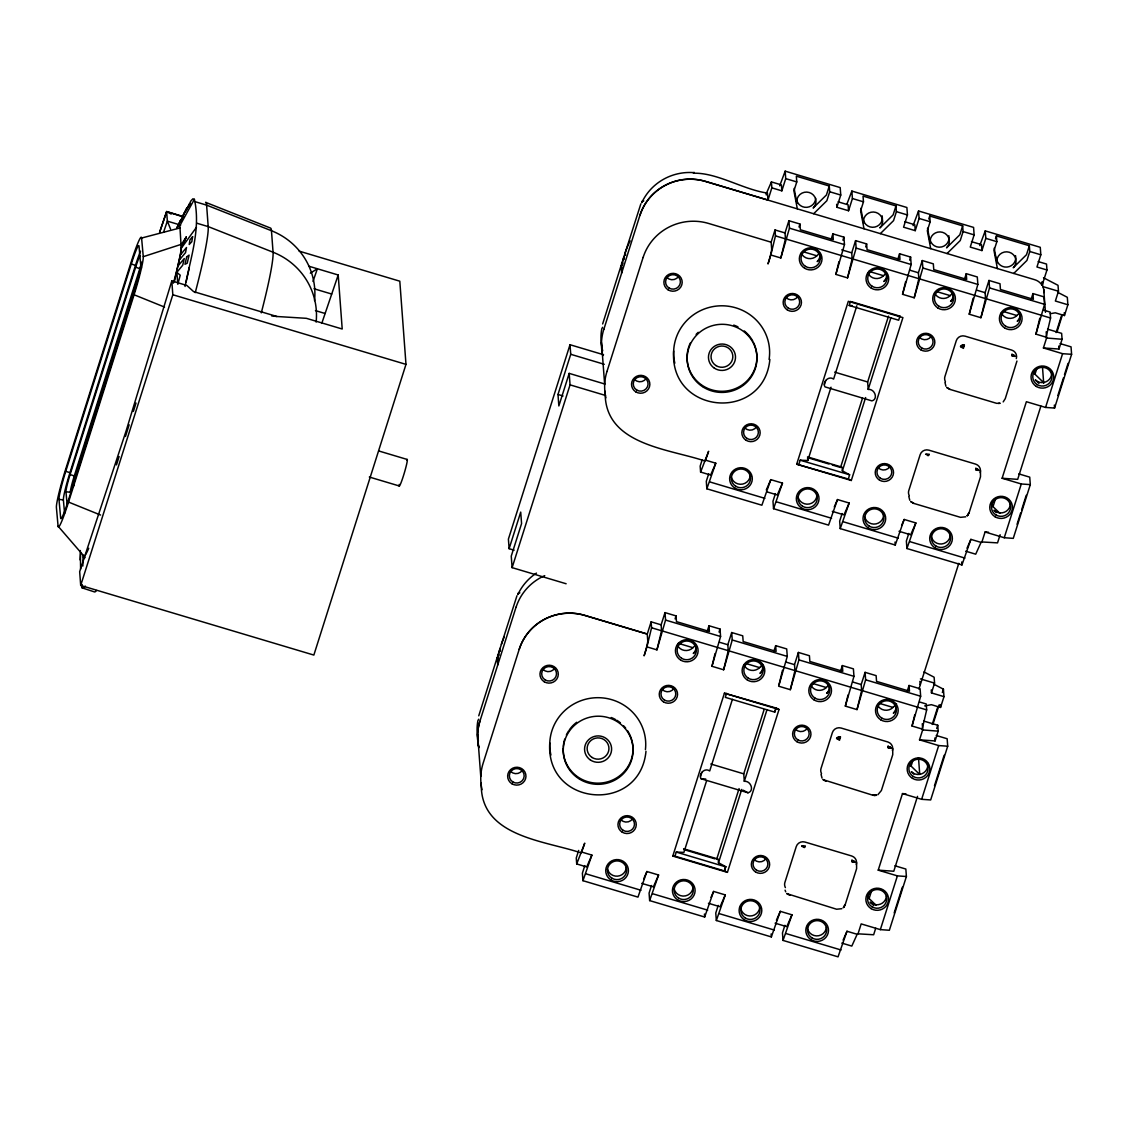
<?xml version="1.0" encoding="UTF-8"?>
<svg xmlns="http://www.w3.org/2000/svg" width="1128" height="1128" viewBox="0 0 1128 1128"><rect width="100%" height="100%" fill="white"/><g stroke="black" fill="none" stroke-linecap="round" stroke-linejoin="round"><path stroke-width="1.5" d="M82.203 584.544L82.189 587.899L94.329 591.862A113.463 9.066 -73.4 0 0 96.585 590.494M80.596 569.09L80.342 550.52M185.062 286.47C190.59 257.861 200.939 228.646 194.397 199.303L192.846 198.838L190.858 200.981L185.88 211.176M82.823 566.03L83.19 555.244L58.078 526.184L56.4 507.558A33.248 2.651 -73.4 0 1 65.593 469.474L131.13 262.147A33.248 2.651 -73.4 0 1 141.592 238.036L180.001 227.955L179.451 224.627L177.463 226.77M80.102 559.925L80.638 552.875M174.516 281.14L181.368 250.543L180.001 227.955L179.183 226.714M186.148 281.831L189.349 267.463M1016.948 361.045L1005.274 398.635L1003.187 401.906M645.977 751.276C639.971 814.529 545.205 806.548 549.773 742.887M769.874 359.395C763.867 422.633 669.101 414.667 673.67 351.005M646.936 646.88L651.561 627.774L651.124 621.838L661.121 624.827L661.572 630.764L656.933 649.869L646.936 646.88L644.102 655.833A13.099 1.043 -73.4 0 0 647.754 640.746L647.246 634.006L584.727 615.338A52.367 51.084 -4.3 0 0 519.218 649.277L483.08 763.388A52.367 51.084 -4.3 0 0 482.037 789.727M656.933 649.869L665.562 620.076L664.998 612.603L676.039 615.902L676.476 621.641L709.399 631.483L708.976 625.744L720.016 629.029L720.581 636.502L711.965 666.295L723.626 669.778L732.255 639.985L731.691 632.526L742.732 635.811L743.169 641.55L776.092 651.392L775.669 645.653L786.71 648.938L787.274 656.411L778.644 686.205L790.319 689.687L798.934 659.894L798.384 652.435L809.425 655.721L809.862 661.473L842.785 671.301L842.348 665.562L853.402 668.848L853.966 676.321L845.337 706.114L857.012 709.597L865.627 679.803L865.077 672.344L876.118 675.63L876.555 681.382L909.478 691.21L909.041 685.471L920.095 688.771L920.659 696.23L912.03 726.023L922.196 729.055A13.085 12.761 -4.2 0 1 922.662 729.915L938.186 731.17L937.735 725.233L923.606 721.018M770.833 254.998L775.458 235.879L775.021 229.957L785.017 232.932L785.469 238.868L780.83 257.974L770.833 254.998L767.999 263.952A13.099 1.043 -73.4 0 0 771.651 248.865L771.143 242.125L775.021 229.957M780.83 257.974L789.459 228.18L788.895 220.721L799.935 224.021L800.372 229.759L833.296 239.587L832.873 233.848L843.913 237.148L844.477 244.607L835.862 274.4L847.523 277.883L856.152 248.089L855.588 240.631L866.628 243.93L867.065 249.669L899.989 259.496L899.566 253.758L910.606 257.057L911.17 264.516L902.555 294.309L914.216 297.792L922.845 267.999L922.281 260.54L933.321 263.839L933.758 269.578L966.682 279.406L966.259 273.667L977.299 276.966L977.863 284.425L969.234 314.218L980.909 317.715L989.524 287.908L988.974 280.449L1000.014 283.748L1000.451 289.487L1033.375 299.315L1032.938 293.576L1043.992 296.875L1044.556 304.334L1035.927 334.128L1046.107 337.173A13.085 12.761 -4.2 0 1 1046.558 338.019L1062.082 339.274L1061.631 333.352L1047.517 329.136M711.965 666.295L715.053 653.549M723.626 669.778L728.265 650.673L727.814 644.737L731.691 632.526M835.862 274.4L838.95 261.668M847.523 277.883L852.162 258.777L851.71 252.841L855.588 240.631M779.039 684.611L782.508 670.272M790.319 689.687L794.958 670.582L794.507 664.646L798.384 652.435M902.555 294.309L905.643 281.577M914.216 297.792L918.855 278.686L918.404 272.764L922.281 260.54M845.337 706.114L848.044 694.961M857.012 709.597L861.651 690.491L861.2 684.555L865.077 672.344M969.234 314.218L973.097 298.3M980.909 317.715L985.548 298.596L985.096 292.674L988.974 280.449M912.03 726.023L914.737 714.87M919.56 701.983L926.229 703.971L926.666 709.893L922.196 729.055M1035.927 334.128L1039.79 318.209M1043.456 310.087L1050.126 312.075L1050.563 318.011L1046.107 337.173M764.093 709.653L743.747 773.85L744.311 781.295C751.107 780.618 754.491 791.207 748.019 792.772L701.137 778.771C698.02 774.725 704.45 767.068 709.709 770.96L732.41 699.332M888.511 316.122L867.644 381.969L868.207 389.4C875.004 388.723 878.388 399.312 871.916 400.877L825.033 386.89C821.917 382.843 828.347 375.187 833.606 379.079L856.843 305.773M309.03 266.278L338.203 274.992L342.207 329.009L306.379 318.322L276.924 316.503L193.607 291.616L186.797 285.426L171.794 280.957L126.082 431.023L79.665 571.656L80.694 585.446L313.852 655.072L405.981 364.372L399.805 281.196L299.16 251.135M478.751 715.829L497.166 657.582A13.099 2.679 17.6 0 1 497.533 656.975M602.648 323.947L621.063 265.7A13.099 2.679 17.6 0 1 622.628 264.77M700.544 776.431L701.842 772.342M824.441 384.549L825.738 380.446M65.762 471.307L131.285 263.98A24.52 1.96 -73.4 0 1 139.012 246.2L140.69 264.84A24.52 1.96 -73.4 0 1 133.908 292.928L68.385 500.24A24.52 1.96 -73.4 0 1 60.658 518.02L58.98 499.394A24.52 1.96 -73.4 0 1 65.762 471.307L69.95 472.717A23.759 1.903 -73.4 0 0 63.38 499.916L64.606 513.466M69.95 472.717L135.473 265.39A23.759 1.903 -73.4 0 1 140.577 251.149M67.186 505.302L65.96 491.752A15.031 1.198 -73.4 0 1 70.105 474.55L135.642 267.223A15.031 1.198 -73.4 0 1 140.365 256.338M65.96 491.752L70.345 492.287A14.255 1.142 -73.4 0 1 74.293 475.945L139.83 268.633A14.255 1.142 -73.4 0 1 140.929 265.291M58.078 526.184A33.248 2.651 -73.4 0 0 68.54 502.073L134.077 294.76A33.248 2.651 -73.4 0 0 143.27 256.676L141.592 238.036M116.48 464.905L119.117 456.544M125.462 436.48L129.156 424.777M133.386 411.396L136.023 403.034M651.124 621.838L647.246 634.105L584.727 615.437A52.367 51.084 -4.3 0 0 519.218 649.375M80.694 585.446L172.824 294.746L171.794 280.957M603.55 354.728L570.007 344.717L508.404 539.114L509.123 548.687L514.142 550.182M509.123 548.687L520.713 512.098L521.573 523.575L511.252 556.146L512.112 567.638L566.129 583.754M604.636 383.971L569.189 373.382L558.854 405.953L557.993 394.476L570.726 354.291L570.007 344.717M512.112 567.638L570.049 384.859L569.189 373.382M622.134 271.481L621.584 264.065L640.859 203.844M498.238 663.377L497.674 655.96L516.962 595.739M603.818 329.404L639.943 215.293A52.367 51.084 -4.3 0 1 705.451 181.354L767.985 200.065L771.848 187.854L771.411 181.918L781.408 184.907L781.859 190.843L771.848 187.854M479.922 721.285A52.367 51.084 -4.3 0 0 478.878 747.723A52.367 51.084 -4.3 0 1 479.908 721.201L516.046 607.174M606.977 371.493L643.115 257.381M779.702 185.824L785.173 171.16L840.191 187.586L840.755 195.045L836.877 207.27L848.552 210.753L852.415 198.542L851.866 191.069L906.884 207.496L907.448 214.954L903.57 227.179L915.245 230.662L919.108 218.451L918.544 210.978L973.577 227.405L974.127 234.878L970.263 247.088L981.938 250.571L985.801 238.361L985.237 230.887L1040.27 247.314L1040.82 254.787L1036.956 266.998L1046.953 269.987L1042.103 285.313A13.099 12.775 -4.3 0 0 1034.743 279.716L705.465 181.453A52.367 51.084 -4.3 0 0 639.957 215.392M781.859 190.843L785.722 178.633L785.173 171.16M705.79 460.224L715.786 463.213L710.612 475.043L700.601 472.054L708.624 451.27A13.099 1.043 -73.4 0 1 704.535 460.605M581.879 852.105L591.89 855.095L586.715 866.938L576.704 863.949L584.727 843.152A13.099 1.043 -73.4 0 1 580.638 852.5M813.669 213.714L826.866 200.713L829.7 191.76L829.277 186.007L796.34 176.179L796.777 181.918L793.929 190.886L797.327 208.835M708.708 473.689L706.297 481.332L706.847 488.791L761.879 505.217L770.805 479.64L782.48 483.122L773.54 508.7L828.558 525.126L837.498 499.549L849.172 503.032L840.233 528.609L895.251 545.035L904.191 519.458L915.865 522.941L906.926 548.518L961.944 564.945L970.884 539.367L981.05 542.399A13.085 12.761 -4.3 0 0 981.924 541.948L997.547 542.878L1000.127 534.728M785.017 232.932L788.895 220.721M584.812 865.585L582.386 873.213L582.95 880.686L637.969 897.112L646.908 871.521L658.583 875.004L649.643 900.595L704.662 917.022L713.601 891.43L725.276 894.913L716.336 920.504L771.355 936.931L780.294 911.339L791.969 914.822L783.029 940.414L838.048 956.84L846.987 931.249L857.153 934.294A13.085 12.761 -4.3 0 0 858.027 933.829L873.65 934.76L875.709 928.245M661.121 624.827L664.998 612.603M706.847 488.791L715.786 463.213M582.95 880.686L591.89 855.095M798.991 227.01L799.935 224.021M675.094 618.891L676.039 615.902M829.277 186.007L826.429 194.975L813.161 208.046A9.602 9.362 -4.3 0 0 809.199 192.493A9.602 9.362 -4.3 0 0 796.918 203.195L794.126 188.418M830.969 239.827L832.873 233.848M707.073 631.708L708.976 625.744M846.888 204.168L851.866 191.069M842.94 240.208L843.913 237.148M719.044 632.089L720.016 629.029M880.362 233.623L893.559 220.623L896.393 211.669L895.97 205.93L863.033 196.089L863.47 201.827L860.622 210.795L864.02 228.744M775.401 493.613L772.976 501.241L773.54 508.7M651.505 885.494L649.079 893.122L649.643 900.595M796.692 464.186L848.326 301.303L902.922 317.602L851.302 480.486L796.692 464.186L848.341 479.033L849.61 474.789L842.39 470.841L842.122 467.204L807.521 456.882M865.684 246.919L866.628 243.93M726.601 693.283L725.304 697.358L774.767 712.12L776.05 707.862L779.025 709.498L727.405 872.367L672.796 856.067L724.416 693.184L774.414 707.552M798.878 464.271L800.161 460.196L807.789 460.52L831.026 387.214M899.947 315.981L898.678 320.225L849.215 305.462L850.498 301.387M672.796 856.067L674.981 856.166L676.264 852.091L683.892 852.401L706.593 780.773M895.97 205.93L893.122 214.884L879.854 227.955A9.602 9.362 -4.3 0 0 875.892 212.416A9.602 9.362 -4.3 0 0 863.611 223.104L860.819 208.327M897.662 259.736L899.566 253.758M773.766 651.617L775.669 645.653M913.074 225.642L918.544 210.978M862.455 398.339L840.543 467.471L832.309 465.018M716.647 859.367L739.08 788.585M842.39 470.841L865.627 397.549M868.207 389.4L890.909 317.772M674.981 856.166L724.444 870.929L725.713 866.671L718.494 862.737L741.716 789.431M744.311 781.295L767.012 709.653M909.633 260.117L910.606 257.057M928.781 218.987L929.726 215.998L962.649 225.84L963.086 231.578L960.252 240.532L947.041 253.532M724.444 870.929L725.713 866.671M929.726 215.998L930.163 221.737L927.315 230.704L930.713 248.653M774.767 712.12L776.05 707.862M842.094 513.522L839.669 521.15L840.233 528.609M718.198 905.403L715.772 913.045L716.336 920.504M962.649 225.84L959.815 234.793L946.547 247.864A9.602 9.362 -4.3 0 0 942.571 232.326A9.602 9.362 -4.3 0 0 930.29 243.013L927.512 228.237M964.355 279.645L966.259 273.667M840.459 671.527L842.348 665.562M979.767 245.552L985.237 230.887M995.474 238.896L996.419 235.907L1029.342 245.749L1029.779 251.488L1026.945 260.441L1013.734 273.441M996.419 235.907L996.856 241.66L994.008 250.613L997.406 268.563M908.787 533.431L906.362 541.059L906.926 548.518M784.891 925.312L782.465 932.955L783.029 940.414M1029.342 245.749L1026.508 254.702L1013.24 267.773A9.602 9.362 -4.3 0 0 1009.264 252.235A9.602 9.362 -4.3 0 0 996.983 262.923L994.205 248.146M1031.048 299.554L1032.938 293.576M907.152 691.436L909.041 685.471M969.135 512.648L967.373 515.581L969.135 512.648L980.5 476.82L980.486 470.855M844.505 906.193L843.363 907.617L845.239 904.529L856.603 868.701L856.589 862.737M918.939 689.081L958.8 563.323M1043.513 277.784L1058.022 285.313L1058.473 291.25L1055.371 301.021L1067.878 304.757L1064.451 315.544L1055.286 312.808L1050.267 313.725M924.692 705.916L931.39 704.69L940.555 707.439L943.981 696.639L931.474 692.916L934.562 683.131L934.125 677.209L923.973 671.935M981.924 541.948L985.082 532.007L988.537 532.261M992.95 506.867L995.53 498.731M1018.795 473.887L1029.737 477.158L1030.301 484.617L1021.291 483.982L1002.115 478.258L1026.381 401.709L1045.557 407.434L1054.567 408.068L1071.6 354.319L1071.036 346.846L1060.094 343.589M1043.428 382.406L1034.982 374.242L1036.999 367.855M1071.6 354.319L1062.59 353.684L1043.414 347.96L1046.558 338.019M858.027 933.829L861.172 923.902L880.348 929.627L889.357 930.262L906.404 876.512L905.84 869.039L894.899 865.782M869.039 898.762L871.62 890.612M906.404 876.512L897.394 875.878L878.218 870.153L902.485 793.59L905.939 793.844M919.531 774.287L911.086 766.124L912.594 761.344M936.198 735.47L947.139 738.741L947.703 746.2L938.693 745.566L919.517 739.841L922.662 729.915M1056.132 332.563L1061.462 315.769M932.236 724.458L937.551 707.651M942.345 692.536L943.417 689.18L934.083 684.343M1056.88 332.323L1062.491 314.627M932.983 724.218L939.102 704.915M936.705 728.491L937.735 725.233M1040.89 406.122L1017.682 479.358L1002.115 478.258M1043.414 347.96L1058.98 349.046L1062.082 339.274M917.515 796.354L893.785 871.239L878.218 870.153M919.517 739.841L935.084 740.941L938.186 731.17M985.082 532.007L1004.244 537.732L1021.291 483.982M1045.557 407.434L1062.59 353.684M880.348 929.627L897.394 875.878M902.485 793.59L921.646 799.315L938.693 745.566M1017.061 524.252L1020.629 512.986M1021.644 509.771L1026.24 495.291M1057.852 395.547L1063.464 377.852M1064.479 374.637L1068.047 363.385M894.18 912.919L902.344 887.186M934.463 785.835L944.15 755.266M1030.301 484.617L1013.268 538.366L1004.244 537.732M947.703 746.2L930.67 799.949L921.646 799.315M702.095 460.041L700.164 466.132L700.601 472.054M578.678 850.413L576.267 858.013L576.704 863.949M140.323 269.902L74.49 478.131L73.715 485.971M321.762 323.383L338.203 274.992M159.57 232.509L166.648 211.571L183.427 216.576M159.908 231.353L166.648 211.571L183.356 216.943M163.546 232.283L167.353 221.144L166.648 211.571L171.188 214.08M313.006 281.464L317.363 268.76L310.341 273.159M143.27 256.676L181.481 244.268L186.261 236.979L181.495 247.948L196.469 227.278M766.222 193.762L771.411 181.918M766.279 489.989L770.805 479.64M782.48 483.122L777.305 494.952L767.294 491.977M643.679 878.923L646.908 871.521M658.583 875.004L653.408 886.848L641.733 883.365M834.269 506.937L837.498 499.549M849.172 503.032L843.998 514.861L832.323 511.379M711.007 897.352L713.601 891.43M725.276 894.913L720.101 906.757L708.426 903.274M901.596 525.38L904.191 519.458M915.865 522.941L910.691 534.771L899.016 531.288M776.416 920.222L780.294 911.339M791.969 914.822L786.78 926.666L775.119 923.183M967.006 548.236L970.884 539.367M843.095 940.132L846.987 931.249M182.524 216.421L186.91 207.919L180.085 221.906L181.975 218.409M182.637 216.914L184.625 212.431M176.828 228.406L180.395 220.609L176.673 228.265M186.261 236.979L181.425 246.962A55.427 4.427 -73.4 0 1 173.416 283.142M179.831 225.628L194.397 199.303M693.382 173.233C717.027 172.443 743.296 189.673 767.294 193.043M845.239 904.529L843.476 907.476M180.832 254.406L186.515 247.497L185.542 252.616L179.874 259.384M176.842 272.341L180.226 275.218L177.829 284.298L176.842 272.341L182.722 265.207L184.259 258.566L178.562 265.334M949.959 389.4L946.928 387.581L949.959 389.4L996.644 403.33L1000.155 403.274L998.336 403.443M913.821 503.412L910.789 501.593L913.821 503.412L960.506 517.343L965.794 516.793M826.063 781.281L823.384 779.758L872.748 795.212L876.16 795.325L872.748 795.212M789.924 895.294L787.245 893.771L836.609 909.238L841.897 908.689M85.375 586.123L83.26 588.21L82.189 587.899L81.822 585.615M801.204 253.18A9.602 9.362 -4.3 0 0 816.827 255.802L819.224 253.447M820.803 258.058L817.194 261.611A9.602 9.362 -4.3 0 0 819.985 255.125M867.897 273.089A9.602 9.362 -4.3 0 0 883.52 275.711L885.917 273.357M887.496 277.967L883.887 281.521A9.602 9.362 -4.3 0 0 886.678 275.035M934.59 292.998A9.602 9.362 -4.3 0 0 950.213 295.621L952.61 293.266M952.991 299.061L950.566 301.43A9.602 9.362 -4.3 0 0 953.371 294.944M1001.269 312.907A9.602 9.362 -4.3 0 0 1016.906 315.53L1019.303 313.175M1019.684 318.97L1017.259 321.353A9.602 9.362 -4.3 0 0 1019.768 312.47M677.308 645.075A9.602 9.362 -4.3 0 0 692.93 647.698L695.327 645.329M695.708 651.124L693.297 653.507A9.602 9.362 -4.3 0 0 696.089 647.007M744.001 664.984A9.602 9.362 -4.3 0 0 759.623 667.607L762.02 665.238M763.6 669.849L759.976 673.416A9.602 9.362 -4.3 0 0 762.486 664.533M810.679 684.893A9.602 9.362 -4.3 0 0 826.316 687.516L828.713 685.147M829.08 690.942L826.669 693.325A9.602 9.362 -4.3 0 0 829.461 686.825M878.585 706.72A9.602 9.362 -4.3 0 0 893.009 707.425L896.605 703.872M895.773 710.851L893.362 713.234A9.602 9.362 -4.3 0 0 895.872 704.351M85.065 557.514L83.895 558.614L83.373 557.57M877.824 794.775L881.377 790.516L892.741 754.688L892.727 748.724M602.592 327.303L601.76 328.882A52.367 51.084 -4.3 0 0 602.69 350.794M478.695 719.185L477.863 720.764A52.367 51.084 -4.3 0 0 478.413 741.152M981.05 542.399L975.706 554.186L965.709 551.197M857.153 934.294L851.809 946.082L841.812 943.093M643.75 200.925L641.931 201.404L641.776 202.645A52.367 51.084 -4.3 0 1 694.199 172.669L694.072 172.358M519.853 592.82L518.034 593.286L517.879 594.541A52.367 51.084 -4.3 0 1 536.463 573.094M873.608 795.423L874.637 795.325M849.215 305.462L852.26 305.589M705.761 779.053L701.137 778.771M271.749 315.953L276.924 316.503M58.98 499.394L63.38 499.916M785.722 178.633L796.777 181.918M829.7 191.76L840.755 195.045M852.415 198.542L863.47 201.827M896.393 211.669L907.448 214.954M919.108 218.451L930.163 221.737M963.086 231.578L974.127 234.878M985.801 238.361L996.856 241.66M1029.779 251.488L1040.82 254.787M838.104 201.827L848.101 204.817L848.552 210.753M904.797 221.751L914.794 224.726L915.245 230.662M971.476 241.66L981.487 244.635L981.938 250.571M1038.169 261.569L1046.516 264.051L1046.953 269.987M1042.413 281.803L1042.78 286.568L1058.473 291.25M789.459 228.18L844.477 244.607M856.152 248.089L911.17 264.516M922.845 267.999L977.863 284.425M989.524 287.908L1044.556 304.334M841.714 249.866L851.71 252.841M910.07 270.269L918.404 272.764M976.763 290.178L985.096 292.674M775.458 235.879L785.469 238.868M786.78 239.249L852.162 258.777M853.459 259.158L918.855 278.686M920.152 279.067L985.548 298.596M986.845 298.976L1041.863 315.403M1042.23 315.516L1050.563 318.011M771.143 242.21L708.624 223.457A52.367 51.084 -4.3 0 0 643.115 257.48M803.756 251.911L816.827 255.802M868.814 271.326L883.52 275.711M937.142 291.729L950.213 295.621M1003.835 311.638L1016.906 315.53M852.148 301.881L899.961 316.164M834.692 372.127L867.644 381.969M195.102 201.686L206.607 205.127L271.467 230.732A69.823 68.117 -4.2 0 1 314.529 300.612M196.695 223.175L208.201 226.601L273.061 252.221A69.823 68.117 -4.2 0 1 316.122 322.1M180.691 225.121L167.353 221.144L170.554 229.069M570.726 354.291L604.27 364.302M314.035 288.768L331.674 294.027M570.049 384.859L605.496 395.449M315.459 310.609L325.075 313.485M807.592 457.644L829.01 464.031M800.161 460.196L849.61 474.789M557.993 394.476L563.055 395.984M172.824 294.746L405.981 364.372M704.718 460.943C667.973 448.549 603.579 444.742 605.172 391.303M709.85 481.938L764.869 498.364M776.543 501.847L831.562 518.274M843.236 521.756L898.255 538.183M909.929 541.666L964.948 558.092M378.782 450.974L407.123 459.434M369.321 477.031L399.326 485.985M920.448 678.915L934.562 683.131M665.562 620.076L720.581 636.502M732.255 639.985L787.274 656.411M798.934 659.894L853.966 676.321M865.627 679.803L920.659 696.23M719.481 642.241L727.814 644.737M786.174 662.15L794.507 664.646M852.867 682.059L861.2 684.555M651.561 627.774L661.572 630.764M662.869 631.13L728.265 650.673M729.562 651.039L794.958 670.582M796.255 670.948L851.273 687.375M851.64 687.502L861.651 690.491M862.948 690.858L917.966 707.284M918.333 707.411L926.666 709.893M678.224 643.298L692.93 647.698M746.553 663.701L759.623 667.607M813.246 683.61L826.316 687.516M879.939 703.519L893.009 707.425M724.416 693.184L779.025 709.498M710.795 764.009L743.747 773.85M683.624 848.764L718.212 859.099L718.494 862.737M683.695 849.525L714.997 858.873M676.264 852.091L725.727 866.854M580.821 852.824C544.077 840.43 479.682 836.624 481.275 783.185M585.954 873.833L640.972 890.26M652.647 893.743L707.665 910.169M719.34 913.652L774.358 930.078M786.033 933.561L841.051 949.987M131.285 263.98L135.473 265.39M135.642 267.223L139.83 268.633M70.105 474.55L74.293 475.945M748.019 792.772L743.14 790.206M134.077 294.76L164.547 307.084M68.54 502.073L100.618 515.059M1057.979 292.448L1067.314 297.298L1067.878 304.757M851.302 480.486L848.341 479.033M724.43 870.745L727.405 872.367M1038.987 383.435L1035.335 379.91A9.602 9.362 -4.3 0 0 1051.493 371.225M999.901 513.31L993.824 507.445A9.602 9.362 -4.3 0 1 991.441 503.61M996.461 512.563L994.036 510.223A9.602 9.362 -4.3 0 0 1010.406 503.92M913.863 774.146L911.438 771.792A9.602 9.362 -4.3 0 0 927.597 763.12M875.991 905.192L869.928 899.326A9.602 9.362 -4.3 0 1 867.545 895.505M873.777 905.615L870.139 902.104A9.602 9.362 -4.3 0 0 886.495 895.815M945.927 386.227L944.954 382.462M909.788 500.254L908.815 496.489M822.03 778.123L821.043 774.358M785.074 890.147L785.708 891.811M750.74 476.481L750.134 473.196A9.602 9.362 -4.3 0 1 742.717 484.067A9.602 9.362 -4.3 0 1 731.367 477.214M140.831 261.414L141.437 268.182M1064.24 312.682L1064.451 315.544M1058.755 346.084L1058.98 349.046M1054.342 405.079L1054.567 408.068M1043.738 289.515L1045.459 312.315M1046.178 331.843L1046.657 338.188M1041.863 282.127L1042.103 285.313M1042.526 367.601L1043.71 383.393M961.719 561.97L961.944 564.945M943.417 689.18L943.981 696.639M940.343 704.563L940.555 707.439M931.249 689.941L931.474 692.916M934.858 737.966L935.084 740.941M922.281 723.725L922.76 730.084M918.488 757.734L919.672 773.526M895.026 542.06L895.251 545.035M836.652 204.295L836.877 207.27M807.606 458.095L807.789 460.52M767.985 200.065L767.477 193.381A13.099 1.043 -73.4 0 0 766.194 194.918M771.129 933.942L771.355 936.931M704.436 914.032L704.662 917.022M625.49 255.393L625.279 252.446A96.007 93.666 -4.3 0 1 630.157 240.828M624.221 259.412L623.995 256.479A96.007 93.666 -4.3 0 0 622.444 262.57M621.063 265.7L621.627 273.117M601.506 342.559L604.664 384.563M500.324 651.307L500.099 648.36A96.007 93.666 -4.3 0 0 497.645 659.09M497.166 657.582L497.716 664.998M477.609 734.441L480.768 776.445M88.731 548.293A55.427 4.427 -73.4 0 1 83.19 555.244M195.257 292.646A113.463 9.066 -73.4 0 0 208.201 226.601L206.607 205.127A113.463 9.066 -73.4 0 0 205.592 202.321L270.508 228.067A107.357 8.573 -73.4 0 1 271.467 230.732L273.061 252.221A107.357 8.573 -73.4 0 1 261.287 312.865M406.672 459.998A13.86 1.1 -73.4 0 1 403.993 474.028A13.86 1.1 -73.4 0 1 399.213 484.42M945.433 381.687A6.979 6.81 -4.3 0 1 944.94 376.498L956.29 340.67A6.979 6.81 -4.3 0 1 965.032 336.144L1011.717 350.089A6.979 6.81 -4.3 0 1 1016.314 358.591M674.826 363.174A48.01 46.826 -4.3 0 1 719.89 305.829A48.01 46.826 -4.3 0 1 769.085 359.479M980.176 472.604A6.979 6.81 -4.3 0 0 975.579 464.101L928.894 450.157A6.979 6.81 -4.3 0 0 920.152 454.683L908.801 490.525A6.979 6.81 -4.3 0 0 909.295 495.714M797.848 296.481A7.417 7.233 -4.3 0 1 786.131 297.595M753.532 342.545A34.912 34.051 -4.3 0 1 722.16 391.289A34.912 34.051 -4.3 0 1 690.265 343.095M696.131 334.424A34.912 34.051 -4.3 0 1 698.26 332.309M733.736 325.104A34.912 34.051 -4.3 0 1 737.952 326.866M744.283 330.941A34.912 34.051 -4.3 0 1 752.855 341.22M931.235 336.313A7.417 7.233 -4.3 0 1 919.517 337.413M889.936 466.611A7.417 7.233 -4.3 0 1 878.204 467.711M756.55 426.793A7.417 7.233 -4.3 0 1 744.832 427.893M678.577 276.36A7.417 7.233 -4.3 0 1 666.859 277.46M646.245 378.374A7.417 7.233 -4.3 0 1 634.514 379.473M605.933 397.831A52.367 51.084 -4.3 0 1 606.977 371.408M1042.78 286.568A13.099 12.775 -4.3 0 1 1043.95 292.603M602.761 355.743A52.367 51.084 -4.3 0 1 603.804 329.305M1034.982 374.242A9.602 9.362 -4.3 0 1 1033.474 372.395M1015.538 255.633A9.602 9.362 -4.3 0 1 1007.05 267.068A9.602 9.362 -4.3 0 1 996.574 257.424M816.813 493.105A9.602 9.362 -4.3 0 1 809.41 503.976A9.602 9.362 -4.3 0 1 798.06 497.124M883.506 513.014A9.602 9.362 -4.3 0 1 876.103 523.885A9.602 9.362 -4.3 0 1 864.753 517.033M950.199 532.924A9.602 9.362 -4.3 0 1 941.57 543.978A9.602 9.362 -4.3 0 1 931.164 534.573M621.584 264.065A13.099 2.679 17.6 0 1 623.149 263.134M815.685 198.345A9.602 9.362 -4.3 0 1 796.735 200.121M948.845 235.724A9.602 9.362 -4.3 0 1 941.598 246.962A9.602 9.362 -4.3 0 1 930.121 239.94M882.152 215.815A9.602 9.362 -4.3 0 1 874.919 227.052A9.602 9.362 -4.3 0 1 863.428 220.031M821.536 773.582A6.979 6.81 -4.3 0 1 821.043 768.394L832.394 732.551A6.979 6.81 -4.3 0 1 841.135 728.039L887.821 741.97A6.979 6.81 -4.3 0 1 892.417 750.472M550.929 755.055A48.01 46.826 -4.3 0 1 595.091 697.767A48.01 46.826 -4.3 0 1 645.428 749.626M856.279 864.499A6.979 6.81 -4.3 0 0 851.682 855.983L804.997 842.052A6.979 6.81 -4.3 0 0 796.255 846.578L784.905 882.406A6.979 6.81 -4.3 0 0 785.398 887.595M673.952 688.376A7.417 7.233 -4.3 0 1 662.235 689.476M627.436 730.563A34.912 34.051 -4.3 0 1 607.287 781.93A34.912 34.051 -4.3 0 1 563.196 747.92M563.295 746.454A34.912 34.051 -4.3 0 1 564.733 739.15M566.369 734.991A34.912 34.051 -4.3 0 1 568.54 731.057M569.372 729.83A34.912 34.051 -4.3 0 1 576.69 722.272M611.263 717.521A34.912 34.051 -4.3 0 1 615.394 719.467M616.692 720.214A34.912 34.051 -4.3 0 1 620.386 722.822M623.699 725.882A34.912 34.051 -4.3 0 1 625.659 728.124M807.338 728.195A7.417 7.233 -4.3 0 1 795.607 729.294M766.025 858.493A7.417 7.233 -4.3 0 1 754.308 859.606M632.653 818.674A7.417 7.233 -4.3 0 1 620.922 819.774M554.68 668.255A7.417 7.233 -4.3 0 1 542.949 669.355M522.334 770.269A7.417 7.233 -4.3 0 1 510.617 771.369M919.842 681.397A13.099 12.775 -4.3 0 1 920.053 684.499M516.06 607.273A52.367 51.084 -4.3 0 1 544.725 575.632M911.086 766.124A9.602 9.362 -4.3 0 1 909.577 764.29M626.364 867.474A9.602 9.362 -4.3 0 1 607.47 869.11M692.916 884.986A9.602 9.362 -4.3 0 1 685.514 895.872A9.602 9.362 -4.3 0 1 674.163 889.019M759.75 907.293A9.602 9.362 -4.3 0 1 749.753 915.992A9.602 9.362 -4.3 0 1 740.574 906.545M826.443 927.202A9.602 9.362 -4.3 0 1 816.446 935.902A9.602 9.362 -4.3 0 1 807.267 926.455M497.674 655.96A13.099 2.679 17.6 0 1 499.253 655.015M501.368 644.342A96.007 93.666 -4.3 0 1 504.244 636.996M839.613 736.683L839.57 738.473L840.515 736.824L839.5 740.292L836.525 738.276L837.963 739.305L837.117 737.599L838.273 738.953L837.85 737.077L838.654 738.685L838.71 736.767L839.091 738.516L839.613 736.683M963.509 344.787L963.467 346.592L964.412 344.942L963.397 348.397L960.421 346.395L961.86 347.41L961.014 345.704L962.17 347.057L961.747 345.182L962.551 346.789L962.607 344.872L962.988 346.634L963.509 344.787M805.307 846.254L804.222 847.607L804.828 846.733L803.418 847.297L804.405 846.564L801.825 846.367L805.307 846.254M851.992 860.199L851.781 861.834L852.401 860.932L852.641 862.06L852.81 861.016L853.431 862.229L853.163 861.059L854.122 862.314L853.431 861.059L854.629 862.314L851.992 860.199M888.131 746.186L887.919 747.822L888.54 746.919L888.779 748.047L888.949 747.004L889.569 748.216L889.301 747.046L890.26 748.301L889.569 747.046L890.767 748.301L888.131 746.186M929.204 454.373L928.118 455.726L928.725 454.838L927.315 455.416L928.302 454.683L925.595 454.246L929.204 454.373M975.889 468.303L975.678 469.953L976.298 469.051L976.538 470.179L976.707 469.135L977.327 470.348L977.059 469.177L978.018 470.432L977.327 469.177L978.526 470.432L977.497 469.135L978.85 470.348L975.889 468.303M1012.027 354.291L1011.816 355.926L1012.436 355.024L1012.676 356.166L1012.845 355.108L1013.466 356.321L1013.198 355.165L1014.157 356.406L1013.466 355.165L1014.664 356.406L1013.635 355.108L1014.988 356.321L1012.027 354.291M192.606 236.683L191.802 241.716L189.208 244.494L189.955 239.855L192.606 236.683M186.698 256.817L184.978 264.248L187.206 263.219L189.081 255.111L186.698 256.817M189.419 204.182L186.924 208.765L190.491 203.618L189.419 204.182M968.374 514.269L967.26 515.722L968.402 514.312M876.259 795.169L874.383 795.423L876.259 795.169M803.517 845.972L801.698 846.141L803.573 846.085M824.3 780.365L823.031 779.476L824.371 780.491M788.162 894.391L786.893 893.489L788.232 894.504M891.092 748.216L889.738 747.004L891.092 748.216M854.953 862.229L853.6 861.016L854.953 862.229M804.631 268.252A11.351 11.068 -4.3 0 0 822.002 259.243A11.351 11.068 -4.3 0 0 805.378 249.091A11.351 11.068 -4.3 0 0 804.631 268.252M747.018 438.468A7.417 7.233 -4.3 0 0 758.383 432.588A7.417 7.233 -4.3 0 0 747.511 425.947A7.417 7.233 -4.3 0 0 747.018 438.468M746.116 440.301A9.165 8.939 -4.3 0 0 760.159 433.025A9.165 8.939 -4.3 0 0 746.736 424.819A9.165 8.939 -4.3 0 0 746.116 440.301M788.317 308.17A7.417 7.233 -4.3 0 0 799.681 302.276A7.417 7.233 -4.3 0 0 788.81 295.635A7.417 7.233 -4.3 0 0 788.317 308.17M703.463 387.256A34.912 34.051 -4.3 0 0 756.944 359.55A34.912 34.051 -4.3 0 0 705.79 328.29A34.912 34.051 -4.3 0 0 703.463 387.256M921.703 347.988A7.417 7.233 -4.3 0 0 933.067 342.094A7.417 7.233 -4.3 0 0 922.196 335.453A7.417 7.233 -4.3 0 0 921.703 347.988M920.8 349.807A9.165 8.939 -4.3 0 0 934.844 342.545A9.165 8.939 -4.3 0 0 921.421 334.339A9.165 8.939 -4.3 0 0 920.8 349.807M880.404 478.286A7.417 7.233 -4.3 0 0 891.769 472.406A7.417 7.233 -4.3 0 0 880.897 465.765A7.417 7.233 -4.3 0 0 880.404 478.286M879.502 480.119A9.165 8.939 -4.3 0 0 893.545 472.844A9.165 8.939 -4.3 0 0 880.108 464.637A9.165 8.939 -4.3 0 0 879.502 480.119M787.414 309.988A9.165 8.939 -4.3 0 0 801.458 302.727A9.165 8.939 -4.3 0 0 788.035 294.521A9.165 8.939 -4.3 0 0 787.414 309.988M669.045 288.049A7.417 7.233 -4.3 0 0 680.41 282.155A7.417 7.233 -4.3 0 0 669.538 275.514A7.417 7.233 -4.3 0 0 669.045 288.049M668.143 289.868A9.165 8.939 -4.3 0 0 682.186 282.592A9.165 8.939 -4.3 0 0 668.763 274.4A9.165 8.939 -4.3 0 0 668.143 289.868M636.714 390.048A7.417 7.233 -4.3 0 0 648.078 384.169A7.417 7.233 -4.3 0 0 637.207 377.527A7.417 7.233 -4.3 0 0 636.714 390.048M635.811 391.881A9.165 8.939 -4.3 0 0 649.855 384.606A9.165 8.939 -4.3 0 0 636.418 376.399A9.165 8.939 -4.3 0 0 635.811 391.881M871.31 288.162A11.351 11.068 -4.3 0 0 888.695 279.152A11.351 11.068 -4.3 0 0 872.071 269A11.351 11.068 -4.3 0 0 871.31 288.162M938.002 308.071A11.351 11.068 -4.3 0 0 955.388 299.061A11.351 11.068 -4.3 0 0 938.764 288.909A11.351 11.068 -4.3 0 0 938.002 308.071M1004.695 327.98A11.351 11.068 -4.3 0 0 1022.081 318.97A11.351 11.068 -4.3 0 0 1005.457 308.818A11.351 11.068 -4.3 0 0 1004.695 327.98M1036.35 386.467A11.351 11.068 -4.3 0 0 1053.735 377.457A11.351 11.068 -4.3 0 0 1037.111 367.291A11.351 11.068 -4.3 0 0 1036.35 386.467M995.051 516.765A11.351 11.068 -4.3 0 0 1012.436 507.755A11.351 11.068 -4.3 0 0 995.812 497.603A11.351 11.068 -4.3 0 0 995.051 516.765M934.999 547.87A11.351 11.068 -4.3 0 0 952.385 538.86A11.351 11.068 -4.3 0 0 935.761 528.708A11.351 11.068 -4.3 0 0 934.999 547.87M868.306 527.96A11.351 11.068 -4.3 0 0 885.691 518.951A11.351 11.068 -4.3 0 0 869.068 508.798A11.351 11.068 -4.3 0 0 868.306 527.96M801.613 508.051A11.351 11.068 -4.3 0 0 818.999 499.041A11.351 11.068 -4.3 0 0 802.375 488.889A11.351 11.068 -4.3 0 0 801.613 508.051M734.934 488.142A11.351 11.068 -4.3 0 0 752.305 479.132A11.351 11.068 -4.3 0 0 735.682 468.98A11.351 11.068 -4.3 0 0 734.934 488.142M805.519 266.419A9.602 9.362 -4.3 0 0 820.239 258.805A9.602 9.362 -4.3 0 0 806.167 250.204A9.602 9.362 -4.3 0 0 805.519 266.419M995.953 514.932A9.602 9.362 -4.3 0 0 1010.66 507.318A9.602 9.362 -4.3 0 0 996.588 498.717A9.602 9.362 -4.3 0 0 995.953 514.932M1037.252 384.634A9.602 9.362 -4.3 0 0 1051.959 377.02A9.602 9.362 -4.3 0 0 1037.887 368.419A9.602 9.362 -4.3 0 0 1037.252 384.634M735.823 486.309A9.602 9.362 -4.3 0 0 750.543 478.695A9.602 9.362 -4.3 0 0 736.471 470.094A9.602 9.362 -4.3 0 0 735.823 486.309M802.516 506.218A9.602 9.362 -4.3 0 0 817.236 498.604A9.602 9.362 -4.3 0 0 803.164 490.003A9.602 9.362 -4.3 0 0 802.516 506.218M869.209 526.127A9.602 9.362 -4.3 0 0 883.915 518.513A9.602 9.362 -4.3 0 0 869.857 509.912A9.602 9.362 -4.3 0 0 869.209 526.127M935.902 546.037A9.602 9.362 -4.3 0 0 950.608 538.423A9.602 9.362 -4.3 0 0 936.55 529.822A9.602 9.362 -4.3 0 0 935.902 546.037M872.212 286.329A9.602 9.362 -4.3 0 0 886.932 278.715A9.602 9.362 -4.3 0 0 872.86 270.114A9.602 9.362 -4.3 0 0 872.212 286.329M938.905 306.238A9.602 9.362 -4.3 0 0 953.611 298.624A9.602 9.362 -4.3 0 0 939.553 290.023A9.602 9.362 -4.3 0 0 938.905 306.238M1005.598 326.147A9.602 9.362 -4.3 0 0 1020.304 318.533A9.602 9.362 -4.3 0 0 1006.246 309.932A9.602 9.362 -4.3 0 0 1005.598 326.147M716.026 365.613A10.913 10.645 -4.3 0 0 732.833 357.125A10.913 10.645 -4.3 0 0 716.957 347.198A10.913 10.645 -4.3 0 0 716.026 365.613M714.348 368.151A13.522 13.198 -4.3 0 0 735.47 358.168A13.522 13.198 -4.3 0 0 716.125 345.351A13.522 13.198 -4.3 0 0 714.348 368.151M680.72 660.134A11.351 11.068 -4.3 0 0 698.105 651.138A11.351 11.068 -4.3 0 0 681.481 640.972A11.351 11.068 -4.3 0 0 680.72 660.134M623.121 830.363A7.417 7.233 -4.3 0 0 634.486 824.469A7.417 7.233 -4.3 0 0 623.615 817.828A7.417 7.233 -4.3 0 0 623.121 830.363M622.219 832.182A9.165 8.939 -4.3 0 0 636.262 824.906A9.165 8.939 -4.3 0 0 622.825 816.714A9.165 8.939 -4.3 0 0 622.219 832.182M664.42 700.051A7.417 7.233 -4.3 0 0 675.785 694.171A7.417 7.233 -4.3 0 0 664.914 687.53A7.417 7.233 -4.3 0 0 664.42 700.051M579.566 779.152A34.912 34.051 -4.3 0 0 633.048 751.445A34.912 34.051 -4.3 0 0 581.893 720.186A34.912 34.051 -4.3 0 0 579.566 779.152M797.806 739.869A7.417 7.233 -4.3 0 0 809.171 733.99A7.417 7.233 -4.3 0 0 798.3 727.348A7.417 7.233 -4.3 0 0 797.806 739.869M796.904 741.702A9.165 8.939 -4.3 0 0 810.947 734.427A9.165 8.939 -4.3 0 0 797.51 726.22A9.165 8.939 -4.3 0 0 796.904 741.702M756.507 870.181A7.417 7.233 -4.3 0 0 767.872 864.288A7.417 7.233 -4.3 0 0 757.001 857.647A7.417 7.233 -4.3 0 0 756.507 870.181M755.605 872A9.165 8.939 -4.3 0 0 769.649 864.739A9.165 8.939 -4.3 0 0 756.211 856.533A9.165 8.939 -4.3 0 0 755.605 872M663.518 701.884A9.165 8.939 -4.3 0 0 677.561 694.608A9.165 8.939 -4.3 0 0 664.138 686.402A9.165 8.939 -4.3 0 0 663.518 701.884M545.148 679.93A7.417 7.233 -4.3 0 0 556.513 674.05A7.417 7.233 -4.3 0 0 545.642 667.395A7.417 7.233 -4.3 0 0 545.148 679.93M544.246 681.763A9.165 8.939 -4.3 0 0 558.289 674.488A9.165 8.939 -4.3 0 0 544.852 666.281A9.165 8.939 -4.3 0 0 544.246 681.763M512.817 781.944A7.417 7.233 -4.3 0 0 524.182 776.05A7.417 7.233 -4.3 0 0 513.31 769.409A7.417 7.233 -4.3 0 0 512.817 781.944M511.915 783.763A9.165 8.939 -4.3 0 0 525.958 776.501A9.165 8.939 -4.3 0 0 512.521 768.295A9.165 8.939 -4.3 0 0 511.915 783.763M747.413 680.043A11.351 11.068 -4.3 0 0 764.798 671.047A11.351 11.068 -4.3 0 0 748.174 660.881A11.351 11.068 -4.3 0 0 747.413 680.043M814.106 699.952A11.351 11.068 -4.3 0 0 831.491 690.956A11.351 11.068 -4.3 0 0 814.867 680.79A11.351 11.068 -4.3 0 0 814.106 699.952M880.799 719.861A11.351 11.068 -4.3 0 0 898.184 710.866A11.351 11.068 -4.3 0 0 881.56 700.699A11.351 11.068 -4.3 0 0 880.799 719.861M912.453 778.348A11.351 11.068 -4.3 0 0 929.839 769.338A11.351 11.068 -4.3 0 0 913.215 759.186A11.351 11.068 -4.3 0 0 912.453 778.348M871.154 908.646A11.351 11.068 -4.3 0 0 888.54 899.65A11.351 11.068 -4.3 0 0 871.902 889.484A11.351 11.068 -4.3 0 0 871.154 908.646M811.102 939.751A11.351 11.068 -4.3 0 0 828.488 930.755A11.351 11.068 -4.3 0 0 811.864 920.589A11.351 11.068 -4.3 0 0 811.102 939.751M744.409 919.842A11.351 11.068 -4.3 0 0 761.795 910.846A11.351 11.068 -4.3 0 0 745.171 900.68A11.351 11.068 -4.3 0 0 744.409 919.842M677.716 899.933A11.351 11.068 -4.3 0 0 695.102 890.937A11.351 11.068 -4.3 0 0 678.478 880.771A11.351 11.068 -4.3 0 0 677.716 899.933M611.024 880.023A11.351 11.068 -4.3 0 0 628.409 871.027A11.351 11.068 -4.3 0 0 611.785 860.861A11.351 11.068 -4.3 0 0 611.024 880.023M681.622 658.315A9.602 9.362 -4.3 0 0 696.343 650.687A9.602 9.362 -4.3 0 0 682.271 642.1A9.602 9.362 -4.3 0 0 681.622 658.315M872.057 906.827A9.602 9.362 -4.3 0 0 886.763 899.213A9.602 9.362 -4.3 0 0 872.691 890.612A9.602 9.362 -4.3 0 0 872.057 906.827M913.356 776.515A9.602 9.362 -4.3 0 0 928.062 768.901A9.602 9.362 -4.3 0 0 913.99 760.3A9.602 9.362 -4.3 0 0 913.356 776.515M611.926 878.204A9.602 9.362 -4.3 0 0 626.646 870.576A9.602 9.362 -4.3 0 0 612.574 861.989A9.602 9.362 -4.3 0 0 611.926 878.204M678.619 898.114A9.602 9.362 -4.3 0 0 693.325 890.485A9.602 9.362 -4.3 0 0 679.267 881.899A9.602 9.362 -4.3 0 0 678.619 898.114M745.312 918.023A9.602 9.362 -4.3 0 0 760.018 910.395A9.602 9.362 -4.3 0 0 745.96 901.808A9.602 9.362 -4.3 0 0 745.312 918.023M812.005 937.932A9.602 9.362 -4.3 0 0 826.711 930.318A9.602 9.362 -4.3 0 0 812.639 921.717A9.602 9.362 -4.3 0 0 812.005 937.932M748.315 678.224A9.602 9.362 -4.3 0 0 763.021 670.596A9.602 9.362 -4.3 0 0 748.964 662.009A9.602 9.362 -4.3 0 0 748.315 678.224M815.008 698.133A9.602 9.362 -4.3 0 0 829.715 690.505A9.602 9.362 -4.3 0 0 815.657 681.918A9.602 9.362 -4.3 0 0 815.008 698.133M881.701 718.042A9.602 9.362 -4.3 0 0 896.407 710.428A9.602 9.362 -4.3 0 0 882.336 701.827A9.602 9.362 -4.3 0 0 881.701 718.042M592.129 757.508A10.913 10.645 -4.3 0 0 608.937 749.02A10.913 10.645 -4.3 0 0 593.06 739.08A10.913 10.645 -4.3 0 0 592.129 757.508M590.452 760.032A13.522 13.198 -4.3 0 0 611.573 750.064A13.522 13.198 -4.3 0 0 592.228 737.233A13.522 13.198 -4.3 0 0 590.452 760.032"/></g></svg>
